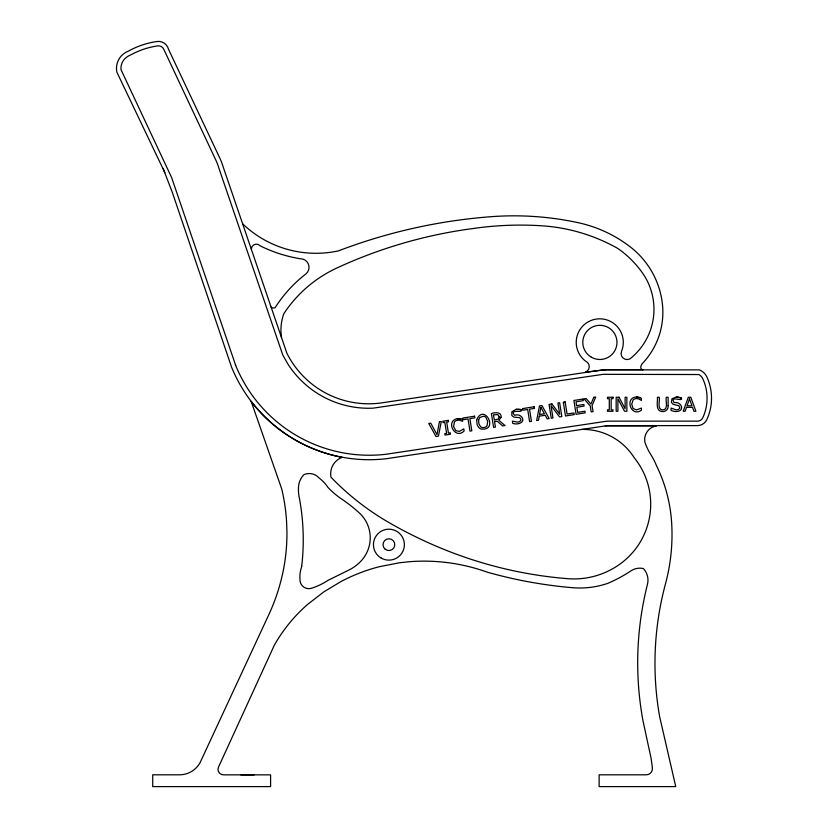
<?xml version="1.0" encoding="UTF-8"?>
<svg xmlns="http://www.w3.org/2000/svg" width="828" height="828" viewBox="0 0 828 828"><rect width="100%" height="100%" fill="white"/><g stroke="black" fill="none" stroke-linecap="round" stroke-linejoin="round"><path stroke-width="1.24" d="M457.356 418.678C445.174 420.8 454.903 440.144 464.125 431.015L463.784 428.863L459.281 431.44L455.71 430.622L453.63 426.627L454.313 422.197A4.192 4.192 0 0 1 456.507 420.51A6.645 6.645 0 0 1 459.964 420.324L462.593 421.328L462.241 419.144L457.356 418.678A9.46 9.46 0 0 1 460.854 418.771M515.947 409.394L511.849 411.795L511.818 415.511L513.909 417.115L519.777 417.664L521.091 419.755L519.912 421.462L517.831 422.166L512.397 421.162L512.77 423.46L515.326 423.905A12.068 12.068 0 0 0 519.342 423.47C526.825 420.955 520.802 412.779 514.612 415.314C508.361 408.359 524.248 413.721 520.936 409.591L515.947 409.394A12.223 12.223 0 0 1 520.936 409.601M636.649 397.005C624.281 397.202 630.864 417.829 641.4 410.253L641.4 408.069L636.546 409.912L633.151 408.556L631.712 404.281L633.089 400.007A4.192 4.192 0 0 1 635.511 398.682A6.645 6.645 0 0 1 638.957 399.044L641.4 400.452L641.4 398.237L636.649 397.005A9.46 9.46 0 0 1 640.085 397.657M676.404 397.005L671.984 398.734L671.373 402.408L673.185 404.323L678.898 405.772L679.86 408.049L678.432 409.549L676.269 409.912L671.063 408.069L671.063 410.409L673.526 411.247A12.068 12.068 0 0 0 677.552 411.444C685.346 410.129 680.668 401.114 674.158 402.646C669.076 394.801 683.928 402.574 681.299 397.989L676.404 397.005A12.223 12.223 0 0 1 681.299 397.989M605.258 425.902L656.356 425.902A13.962 13.962 0 0 0 644.857 442.069A54.089 54.089 0 0 0 650.663 454.324A67.006 67.006 0 0 1 656.356 465.398A151.224 151.224 0 0 1 671.715 523.855A190.337 190.337 0 0 1 665.474 583.875A306.194 306.194 0 0 0 659.657 716.748L675.751 786.6L599.141 786.6L599.141 774.811L646.285 774.811A6.106 6.106 0 0 0 652.371 768.125A126.177 126.177 0 0 0 649.235 749.764L642.963 720.67A320.094 320.094 0 0 1 647.465 584.34A16.922 16.922 0 0 0 643.346 568.546A15.835 15.835 0 0 0 631.029 570.813A142.375 142.375 0 0 1 607.98 583.285A86.008 86.008 0 0 1 572.624 587.704A454.137 454.137 0 0 1 487.195 572.148A186.973 186.973 0 0 0 409.477 561.705L399.324 562.792L379.307 566.714A175.867 175.867 0 0 0 341.281 581.37L323.8 591.896L307.654 604.378A155.85 155.85 0 0 0 274.358 645.136L218.571 766.966A5.465 5.465 0 0 0 223.829 774.853L270.59 774.853L270.59 786.6L152.725 786.6L152.725 774.811L179.459 774.811A23.577 23.577 0 0 0 199.993 762.826L269.141 613.972C276.573 597.816 281.799 580.666 284.625 563.112A191.33 191.33 0 0 0 286.933 531.234L286.519 520.574A191.33 191.33 0 0 0 281.727 488.965L251.163 401.363A150.686 150.686 0 0 0 342.109 457.356A17.512 17.512 0 0 0 331.003 477.207A261.555 261.555 0 0 0 388.311 522.178A437.681 437.681 0 0 0 466.495 557.782L468.451 558.434A415.915 415.915 0 0 0 567.708 578.679A78.815 78.815 0 0 0 620.803 563.475A73.733 73.733 0 0 0 634.217 457.739A60.641 60.641 0 0 0 581.794 429.421M164.886 172.7L116.862 72.15A18.433 18.433 0 0 1 128.34 51.17A82.831 82.831 0 0 1 156.958 41.503A10.391 10.391 0 0 1 168.488 49.183L219.865 158.21A61.375 61.375 0 0 1 223.281 167.225L286.881 353.225A91.494 91.494 0 0 0 382.36 402.77L602.836 369.868L699.329 369.868A13.652 13.652 0 0 1 706.864 376.926A51.077 51.077 0 0 1 706.864 419.537A10.422 10.422 0 0 1 697.435 425.613L607.297 425.613L386.314 458.722A148.667 148.667 0 0 1 231.519 367.011L172.39 192.562L163.064 168.343M235.659 365.334L171.665 177.658L120.992 69.624A13.972 13.972 0 0 1 128.433 56.014L132.625 53.923A78.215 78.215 0 0 1 157.486 45.933L158.303 45.861A5.92 5.92 0 0 1 163.944 49.618L215.829 160.094A57.38 57.38 0 0 1 219.037 168.581L282.793 355.057L287.844 363.958A95.955 95.955 0 0 0 373.035 408.163L603.167 374.328L698.822 374.535A9.18 9.18 0 0 1 702.806 378.779A46.606 46.606 0 0 1 702.827 417.654A5.982 5.982 0 0 1 697.983 421.131L606.965 421.162L385.858 454.282A144.227 144.227 0 0 1 235.649 365.334M254.186 774.853L240.793 774.853M242.604 223.798A105.974 105.974 0 0 0 338.445 250.874A542.588 542.588 0 0 1 490.58 216.729A304.735 304.735 0 0 1 578.079 222.66A130.275 130.275 0 0 1 630.387 246.992A83.845 83.845 0 0 1 662.483 304.776A74.241 74.241 0 0 1 642.569 363.326A6.738 6.738 0 0 0 640.789 367.104A2.277 2.277 0 0 0 642.994 369.671L606.779 369.65L585.386 372.155A5.889 5.889 0 0 0 587.59 362.498A23.536 23.536 0 0 1 579.02 331.221A23.536 23.536 0 0 1 609.812 321.067A23.536 23.536 0 0 1 621.528 351.3A5.982 5.982 0 0 0 629.29 359.124L629.839 358.959A63.156 63.156 0 0 0 642.414 272.888A99.66 99.66 0 0 0 617.864 248.483A177.813 177.813 0 0 0 541.74 225.785A329.886 329.886 0 0 0 473.512 228.466A471.298 471.298 0 0 0 336.892 267.993A127.615 127.615 0 0 0 283.849 313.667A47.941 47.941 0 0 0 281.53 337.596M251.288 249.197A5.123 5.123 0 0 1 260.282 245.895A141.133 141.133 0 0 0 303.007 259.154A8.549 8.549 0 0 1 305.956 273.892A132.594 132.594 0 0 0 275.072 307.757A4.388 4.388 0 0 1 271.108 307.136M478.563 420.22L478.926 423.926L480.53 426.627A3.995 3.995 0 0 0 483.055 427.621L485.011 427.31A3.985 3.985 0 0 0 487.102 425.592L487.661 421.224L485.798 417.26A3.933 3.933 0 0 0 483.273 416.256L479.743 417.56L478.563 420.22M668.124 405.648C668.693 409.415 665.132 412.416 661.51 411.475C655.114 410.284 657.981 401.445 657.37 397.264L659.233 397.264C660.164 400.731 656.645 409.622 662.742 409.964C668.848 409.632 665.339 400.721 666.261 397.264L668.124 397.264L668.124 405.648M476.69 419.858L477.094 424.567L478.408 427.093A5.579 5.579 0 0 0 481.554 429.08C499.149 430.591 483.987 402.719 476.69 419.858M499.222 417.022L498.239 419.051L494.316 420.055L493.488 414.828L497.97 414.611L499.222 417.022M539.245 416.194L538.5 420.262L536.637 420.562L539.483 405.927L541.936 405.534L549.161 418.575L547.194 418.885L545.228 415.242L539.245 416.194M439.42 421.773L437.008 434.638L430.736 423.149L428.769 423.46L435.994 436.501L438.447 436.108L441.293 421.473L439.42 421.773M540.912 407.345L539.556 414.528L544.41 413.752L540.912 407.345M301.702 566.228L301.537 567.076A30.564 30.564 0 0 0 299.953 579.217A8.901 8.901 0 0 0 311.152 588.377A68.155 68.155 0 0 0 328.054 580.335L347.739 570.606A41.928 41.928 0 0 0 361.732 560.256A33.834 33.834 0 0 0 360.47 514.033A148.957 148.957 0 0 0 341.664 499.036A81.247 81.247 0 0 1 328.054 487.516A40.396 40.396 0 0 0 318.946 477.839A13.176 13.176 0 0 0 303.897 474.651A19.272 19.272 0 0 0 298.535 486.564A38.968 38.968 0 0 0 299.394 498.249A226.375 226.375 0 0 1 301.702 566.228M501.095 417.271L498.88 420.334L505.039 425.561L502.648 425.944L497.152 421.173L494.564 421.587L495.434 427.082L493.591 427.372L491.397 413.545C494.751 412.323 501.82 411.744 501.095 417.271M686.484 407.366L685.108 411.268L683.214 411.268L688.316 397.264L690.8 397.264L695.903 411.268L693.916 411.268L692.539 407.366L686.484 407.366M689.507 398.889L687.043 405.772L691.97 405.772L689.507 398.889M593.769 397.326L590.923 404.116L586.162 398.527L584.123 398.858L590.281 406.041L591.202 411.92L593.045 411.619L592.082 405.554L595.725 397.016L593.769 397.326M448.279 420.365L442.814 421.235L443.032 422.653L444.843 422.363L446.592 433.375L444.781 433.655L444.998 435.073L450.463 434.203L450.246 432.796L448.434 433.085L446.685 422.073L448.497 421.783L448.279 420.365M474.558 416.205L462.831 418.068L463.09 419.703L468.037 418.916L469.973 431.119L471.815 430.829L469.88 418.626L474.817 417.84L474.558 416.205M534.205 406.765L522.478 408.618L522.737 410.253L527.674 409.467L529.609 421.669L531.452 421.38L529.516 409.177L534.464 408.401L534.205 406.765M551.924 403.95L549.067 404.406L551.262 418.243L552.98 417.974L551.013 405.596L559.542 416.929L561.819 416.567L559.625 402.729L557.906 403.008L559.697 414.31L551.924 403.95M565.141 401.859L563.309 402.149L565.493 415.987L574.249 414.6L573.99 412.965L567.076 414.062L565.141 401.859M583.015 399.034L573.897 400.473L576.091 414.31L585.199 412.861L584.941 411.226L577.665 412.385L576.857 407.241L584.133 406.093L583.875 404.457L576.598 405.606L575.998 401.818L583.274 400.669L583.015 399.034M612.999 397.264L607.462 397.264L607.462 398.692L609.294 398.692L609.294 409.839L607.462 409.839L607.462 411.268L612.999 411.268L612.999 409.839L611.157 409.839L611.157 398.692L612.999 398.692L612.999 397.264M619.054 397.264L616.167 397.264L616.167 411.268L617.905 411.268L617.905 398.734L624.55 411.268L626.858 411.268L626.858 397.264L625.109 397.264L625.109 408.701L619.054 397.264M385.268 549.295A5.889 5.889 0 0 0 394.739 545.497A5.889 5.889 0 0 0 386.717 539.194A5.889 5.889 0 0 0 385.268 549.295M591.337 357.199A17.088 17.088 0 0 0 616.974 342.399A17.088 17.088 0 0 0 591.337 327.598A17.088 17.088 0 0 0 591.337 357.199M381.17 558.062A15.473 15.473 0 0 0 404.374 544.658A15.473 15.473 0 0 0 381.17 531.265A15.473 15.473 0 0 0 381.17 558.062"/></g></svg>
